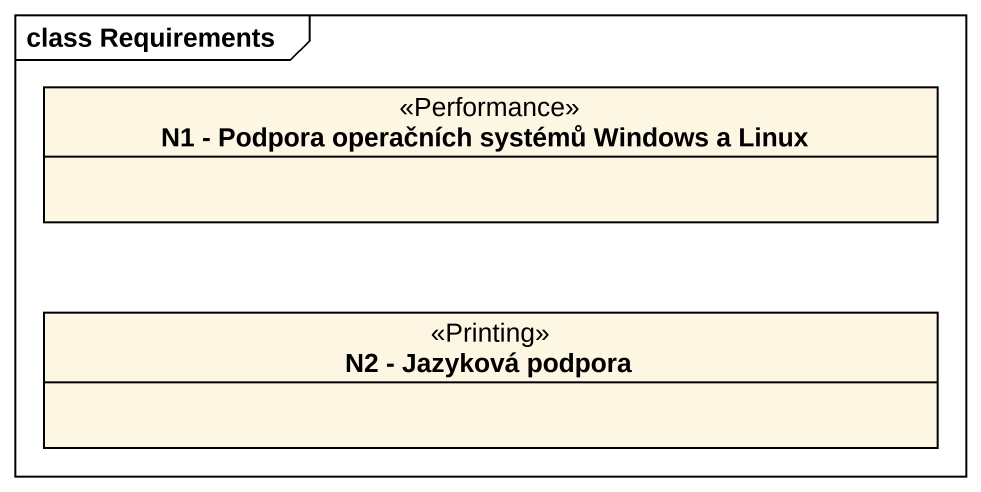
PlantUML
@startuml
mainframe class Requirements
hide circle
hide empty members
class "N1 - Podpora operačních systémů Windows a Linux" as N1_Podpora_operačních <<Performance>>
class "N2 - Jazyková podpora" as N2_Jazyková_podpora <<Printing>>
@enduml
